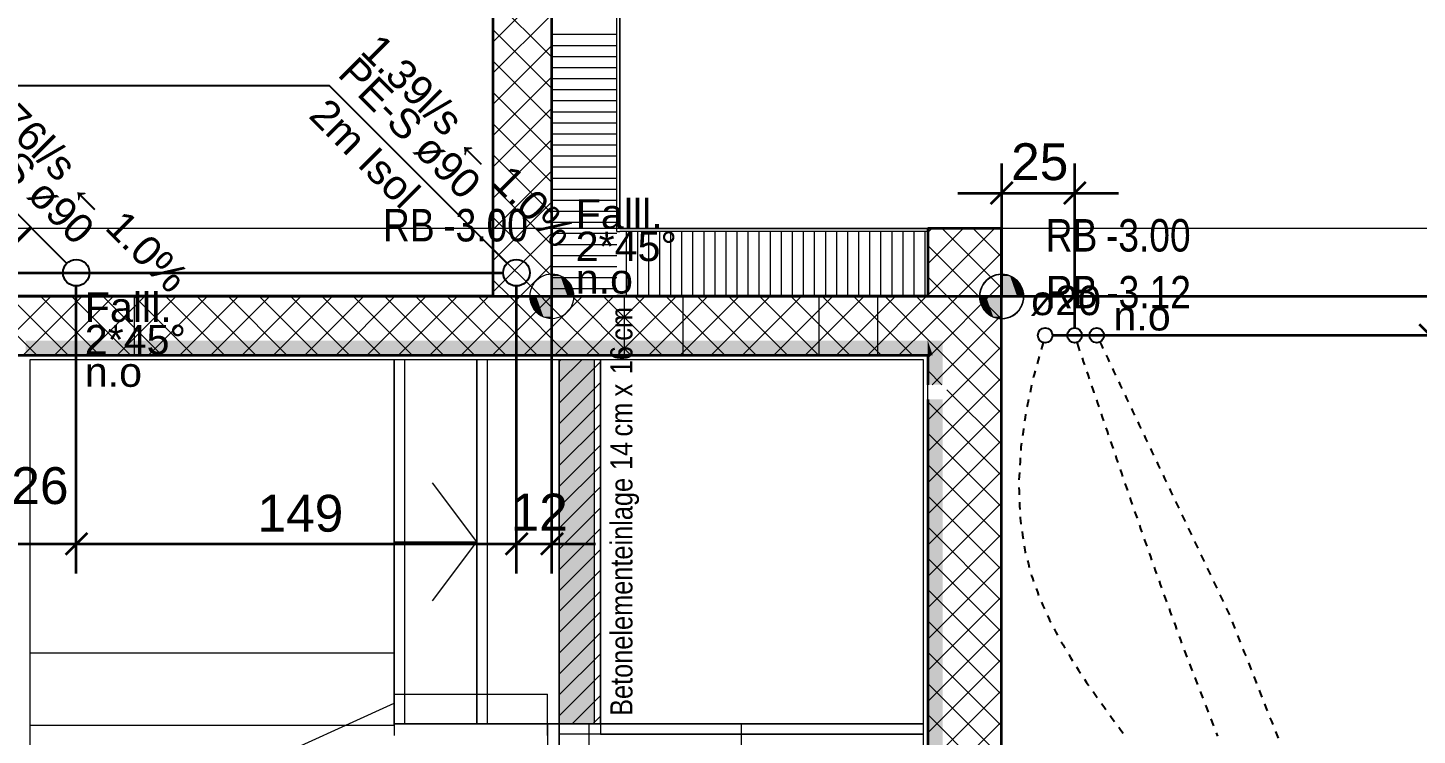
# Model space of a CAD drawing. Extents: x 885 to 2021, y 330 to 1122.
# Drawn here: x 1321.3 to 1415.6, y 723.8 to 771.8 of the extents above; entities that cross this region are included whole.
import ezdxf
from ezdxf.lldxf.tags import DXFTag

# ---------------------------------------------------------------- set-up
doc = ezdxf.new("R2010")
doc.units = 0
doc.layers.get('0').update_dxf_attribs({"lineweight": 25})
for name, color, linetype, lineweight in [('015 Innenwände Bauteilschraffuren Neu', 7, 'Continuous', 25), ('015 Innenwände Neu', 7, 'Continuous', 25), ('015 Innenwände Schichttrennlinien Neu', 7, 'Continuous', 25), ('027 Oberhalb Neu', 7, 'Continuous', 25), ('035-20 Bodeneinlagen Neu', 7, 'Continuous', 25), ('050 Geländer Neu', 7, 'Continuous', 25), ('055 Treppen Neu', 7, 'Continuous', 25), ('080 Raum Innen Kontur Neu', 7, 'Continuous', 25), ('111 Bemassung Ausführung Koten Neu', 7, 'Continuous', 25), ('260 Kennzeichnung Sichtbeton Neu', 7, 'Continuous', 25)]:
    doc.layers.add(name, color=color, linetype=linetype, lineweight=lineweight)
for name, color, linetype, lineweight, true_color in [('S_Kaltwasser_Einlage', 3, 'fein_strichliert', 25, 0x00ff00), ('S_Regenwasser_Einlage@DELETE-EINSTRICH', 7, 'fein_strichliert', 25, 0x0066cc), ('S_T_Mass_Einlage', 7, 'Continuous', 35, 0x0080ff), ('S_Text_Einlage', 7, 'Continuous', 25, 0x99ff99)]:
    doc.layers.add(name, color=color, linetype=linetype, lineweight=lineweight, true_color=true_color)
doc.styles.get("Standard").update_dxf_attribs({"font": 'arial.ttf'})
tags = doc.linetypes.add('fein_strichliert', pattern=[4, 1, -2, 1]).pattern_tags.tags
tags[8:9] = [DXFTag(74, 4), DXFTag(75, 0), DXFTag(340, '0'), DXFTag(46, 0.0), DXFTag(50, 0.0), DXFTag(44, 0.0), DXFTag(45, 0.0)]
tags[6:7] = [DXFTag(74, 4), DXFTag(75, 0), DXFTag(340, '0'), DXFTag(46, 0.0), DXFTag(50, 0.0), DXFTag(44, 0.0), DXFTag(45, 0.0)]
tags[4:5] = [DXFTag(74, 4), DXFTag(75, 0), DXFTag(340, '0'), DXFTag(46, 0.0), DXFTag(50, 0.0), DXFTag(44, 0.0), DXFTag(45, 0.0)]
tags = doc.linetypes.add('Strich 1_1mm', pattern=[0.002, 0.001, -0.001]).pattern_tags.tags
tags[6:7] = [DXFTag(74, 4), DXFTag(75, 0), DXFTag(340, '0'), DXFTag(46, 1.0), DXFTag(50, 0.0), DXFTag(44, 0.0), DXFTag(45, 0.0)]
tags[4:5] = [DXFTag(74, 4), DXFTag(75, 0), DXFTag(340, '0'), DXFTag(46, 1.0), DXFTag(50, 0.0), DXFTag(44, 0.0), DXFTag(45, 0.0)]
tags = doc.linetypes.add('Strich 2_1mm', pattern=[0.003, 0.002, -0.001]).pattern_tags.tags
tags[6:7] = [DXFTag(74, 4), DXFTag(75, 0), DXFTag(340, '0'), DXFTag(46, 1.0), DXFTag(50, 0.0), DXFTag(44, 0.0), DXFTag(45, 0.0)]
tags[4:5] = [DXFTag(74, 4), DXFTag(75, 0), DXFTag(340, '0'), DXFTag(46, 1.0), DXFTag(50, 0.0), DXFTag(44, 0.0), DXFTag(45, 0.0)]
tags = doc.linetypes.add('Strichpunkt 1.5_0.75_0.75mm', pattern=[0.003, 0.0015, -0.00075, 0, -0.00075]).pattern_tags.tags
tags[10:11] = [DXFTag(74, 4), DXFTag(75, 0), DXFTag(340, '0'), DXFTag(46, 1.0), DXFTag(50, 0.0), DXFTag(44, 0.0), DXFTag(45, 0.0)]
tags[8:9] = [DXFTag(74, 4), DXFTag(75, 0), DXFTag(340, '0'), DXFTag(46, 1.0), DXFTag(50, 0.0), DXFTag(44, 0.0), DXFTag(45, 0.0)]
tags[6:7] = [DXFTag(74, 4), DXFTag(75, 0), DXFTag(340, '0'), DXFTag(46, 1.0), DXFTag(50, 0.0), DXFTag(44, 0.0), DXFTag(45, 0.0)]
tags[4:5] = [DXFTag(74, 4), DXFTag(75, 0), DXFTag(340, '0'), DXFTag(46, 1.0), DXFTag(50, 0.0), DXFTag(44, 0.0), DXFTag(45, 0.0)]
tags = doc.linetypes.add('Strichpunkt 3_1_1mm Achsen', pattern=[0.005, 0.003, -0.001, 0, -0.001]).pattern_tags.tags
tags[10:11] = [DXFTag(74, 4), DXFTag(75, 0), DXFTag(340, '0'), DXFTag(46, 1.0), DXFTag(50, 0.0), DXFTag(44, 0.0), DXFTag(45, 0.0)]
tags[8:9] = [DXFTag(74, 4), DXFTag(75, 0), DXFTag(340, '0'), DXFTag(46, 1.0), DXFTag(50, 0.0), DXFTag(44, 0.0), DXFTag(45, 0.0)]
tags[6:7] = [DXFTag(74, 4), DXFTag(75, 0), DXFTag(340, '0'), DXFTag(46, 1.0), DXFTag(50, 0.0), DXFTag(44, 0.0), DXFTag(45, 0.0)]
tags[4:5] = [DXFTag(74, 4), DXFTag(75, 0), DXFTag(340, '0'), DXFTag(46, 1.0), DXFTag(50, 0.0), DXFTag(44, 0.0), DXFTag(45, 0.0)]

# ---------------------------------------------------------------- blocks, each defined once
blk = doc.blocks.new('Referenz-A0T8DINEAL', base_point=(896.585, 372.187))
at = {"layer": '015 Innenwände Bauteilschraffuren Neu', "color": 0, "linetype": 'Continuous', "lineweight": 0, "ltscale": 0.0169}
for p, q in [((1352.878, 770.851), (1356.878, 774.851)), ((1356.878, 769.818), (1352.878, 773.818)), ((1352.878, 768.729), (1356.878, 772.729)), ((1356.878, 767.697), (1352.878, 771.697)), ((1361.278, 771.353), (1356.878, 771.353)), ((1352.878, 766.608), (1356.878, 770.608)), ((1361.278, 770.603), (1356.878, 770.603)), ((1356.878, 765.575), (1352.878, 769.575)), ((1361.278, 769.853), (1356.878, 769.853)), ((1361.278, 769.103), (1356.878, 769.103)), ((1352.878, 764.487), (1356.878, 768.487)), ((1361.278, 768.353), (1356.878, 768.353)), ((1356.878, 763.454), (1352.878, 767.454)), ((1361.278, 767.603), (1356.878, 767.603)), ((1352.878, 762.365), (1356.878, 766.365)), ((1361.278, 766.853), (1356.878, 766.853)), ((1356.878, 761.333), (1352.878, 765.333)), ((1361.278, 766.103), (1356.878, 766.103)), ((1361.278, 765.353), (1356.878, 765.353)), ((1361.278, 764.603), (1356.878, 764.603)), ((1352.878, 760.244), (1356.878, 764.244)), ((1361.278, 763.853), (1356.878, 763.853)), ((1356.878, 759.211), (1352.878, 763.211)), ((1361.278, 763.103), (1356.878, 763.103)), ((1352.878, 758.123), (1356.878, 762.123)), ((1361.278, 762.353), (1356.878, 762.353)), ((1361.278, 761.603), (1356.878, 761.603)), ((1356.878, 757.09), (1352.878, 761.09)), ((1361.278, 760.853), (1356.878, 760.853)), ((1352.878, 756.001), (1356.878, 760.001)), ((1361.278, 760.103), (1356.878, 760.103)), ((1356.878, 754.969), (1352.878, 758.969)), ((1361.278, 759.353), (1356.878, 759.353)), ((1352.878, 753.88), (1356.878, 757.88)), ((1361.278, 758.603), (1356.878, 758.603)), ((1361.128, 757.853), (1356.878, 757.853)), ((1361.278, 757.853), (1361.128, 757.853)), ((1361.928, 758.003), (1361.928, 753.603)), ((1362.678, 758.003), (1362.678, 753.603)), ((1363.428, 758.003), (1363.428, 753.603)), ((1364.178, 758.003), (1364.178, 753.603)), ((1364.928, 758.003), (1364.928, 753.603)), ((1365.678, 758.003), (1365.678, 753.603)), ((1366.428, 758.003), (1366.428, 753.603)), ((1367.178, 758.003), (1367.178, 753.603)), ((1367.928, 758.003), (1367.928, 753.603)), ((1368.678, 758.003), (1368.678, 753.603)), ((1369.428, 758.003), (1369.428, 753.603)), ((1370.178, 758.003), (1370.178, 753.603)), ((1370.928, 758.003), (1370.928, 753.603)), ((1371.678, 758.003), (1371.678, 753.603)), ((1372.428, 758.003), (1372.428, 753.603)), ((1373.178, 758.003), (1373.178, 753.603)), ((1373.928, 758.003), (1373.928, 753.603)), ((1374.678, 758.003), (1374.678, 753.603)), ((1375.428, 758.003), (1375.428, 753.603)), ((1376.178, 758.003), (1376.178, 753.603)), ((1376.928, 758.003), (1376.928, 753.603)), ((1377.678, 758.003), (1377.678, 753.603)), ((1378.428, 758.003), (1378.428, 753.603)), ((1379.178, 758.003), (1379.178, 753.603)), ((1379.928, 758.003), (1379.928, 753.603)), ((1380.678, 758.003), (1380.678, 753.603)), ((1381.428, 758.003), (1381.428, 753.603)), ((1382.178, 758.003), (1382.178, 753.603)), ((1382.378, 757.924), (1382.657, 758.203)), ((1382.378, 755.803), (1384.778, 758.203)), ((1382.378, 753.681), (1386.9, 758.203)), ((1387.378, 754.167), (1383.343, 758.203)), ((1387.378, 756.289), (1385.464, 758.203)), ((1356.123, 753.603), (1352.878, 756.847)), ((1360.378, 757.103), (1356.878, 757.103)), ((1361.278, 757.103), (1360.378, 757.103)), ((1387.378, 752.046), (1382.378, 757.046)), ((1359.628, 756.353), (1356.878, 756.353)), ((1361.278, 756.353), (1359.628, 756.353)), ((1382.378, 751.56), (1387.378, 756.56)), ((1354.723, 753.603), (1356.878, 755.759)), ((1358.878, 755.603), (1356.878, 755.603)), ((1361.278, 755.603), (1358.878, 755.603)), ((1354.002, 753.603), (1352.878, 754.726)), ((1358.128, 754.853), (1356.878, 754.853)), ((1357.378, 754.103), (1356.878, 754.103)), ((1361.278, 754.103), (1357.378, 754.103)), ((1361.278, 754.853), (1358.128, 754.853)), ((1387.378, 749.925), (1382.378, 754.925)), ((1382.378, 749.439), (1387.378, 754.439)), ((1321.939, 749.603), (1318.178, 753.364)), ((1318.903, 749.603), (1322.903, 753.603)), ((1324.061, 749.603), (1320.061, 753.603)), ((1321.024, 749.603), (1325.024, 753.603)), ((1326.182, 749.603), (1322.182, 753.603)), ((1323.145, 749.603), (1327.145, 753.603)), ((1328.303, 749.603), (1324.303, 753.603)), ((1325.267, 749.603), (1329.267, 753.603)), ((1330.425, 749.603), (1326.425, 753.603)), ((1327.388, 749.603), (1331.388, 753.603)), ((1332.546, 749.603), (1328.546, 753.603)), ((1329.509, 749.603), (1333.509, 753.603)), ((1334.667, 749.603), (1330.667, 753.603)), ((1331.631, 749.603), (1335.631, 753.603)), ((1336.789, 749.603), (1332.789, 753.603)), ((1333.752, 749.603), (1337.752, 753.603)), ((1338.91, 749.603), (1334.91, 753.603)), ((1335.873, 749.603), (1339.873, 753.603)), ((1341.031, 749.603), (1337.031, 753.603)), ((1337.995, 749.603), (1341.995, 753.603)), ((1343.153, 749.603), (1339.153, 753.603)), ((1340.116, 749.603), (1344.116, 753.603)), ((1345.274, 749.603), (1341.274, 753.603)), ((1342.237, 749.603), (1346.237, 753.603)), ((1347.395, 749.603), (1343.395, 753.603)), ((1344.359, 749.603), (1348.359, 753.603)), ((1349.516, 749.603), (1345.516, 753.603)), ((1346.48, 749.603), (1350.48, 753.603)), ((1351.638, 749.603), (1347.638, 753.603)), ((1348.601, 749.603), (1352.601, 753.603)), ((1352.878, 750.484), (1349.759, 753.603)), ((1352.878, 752.605), (1351.88, 753.603)), ((1352.878, 751.759), (1354.723, 753.603)), ((1352.878, 749.637), (1356.844, 753.603)), ((1355.44, 752.164), (1354.002, 753.603)), ((1356.501, 753.225), (1356.123, 753.603)), ((1356.878, 752.847), (1356.501, 753.225)), ((1356.844, 753.603), (1356.878, 753.637)), ((1356.878, 751.516), (1358.965, 753.603)), ((1357.087, 749.603), (1361.087, 753.603)), ((1362.244, 749.603), (1358.244, 753.603)), ((1359.208, 749.603), (1363.208, 753.603)), ((1364.366, 749.603), (1360.366, 753.603)), ((1361.329, 749.603), (1365.329, 753.603)), ((1366.487, 749.603), (1362.487, 753.603)), ((1363.45, 749.603), (1367.45, 753.603)), ((1368.608, 749.603), (1364.608, 753.603)), ((1365.572, 749.603), (1369.572, 753.603)), ((1370.73, 749.603), (1366.73, 753.603)), ((1367.693, 749.603), (1371.693, 753.603)), ((1372.851, 749.603), (1368.851, 753.603)), ((1369.814, 749.603), (1373.814, 753.603)), ((1374.972, 749.603), (1370.972, 753.603)), ((1371.936, 749.603), (1375.936, 753.603)), ((1377.094, 749.603), (1373.094, 753.603)), ((1374.057, 749.603), (1378.057, 753.603)), ((1379.215, 749.603), (1375.215, 753.603)), ((1376.178, 749.603), (1380.178, 753.603)), ((1381.336, 749.603), (1377.336, 753.603)), ((1378.3, 749.603), (1382.3, 753.603)), ((1382.378, 750.682), (1379.458, 753.603)), ((1382.378, 752.803), (1381.579, 753.603)), ((1354.379, 751.104), (1352.878, 752.605)), ((1356.878, 750.726), (1355.44, 752.164)), ((1360.123, 749.603), (1356.878, 752.847)), ((1387.378, 747.803), (1382.378, 752.803)), ((1382.664, 747.603), (1387.378, 752.317)), ((1350.723, 749.603), (1352.878, 751.759)), ((1354.965, 749.603), (1356.878, 751.516)), ((1380.421, 749.603), (1382.378, 751.56)), ((1353.319, 750.043), (1352.878, 750.484)), ((1355.88, 749.603), (1354.379, 751.104)), ((1358.002, 749.603), (1356.878, 750.726)), ((1387.378, 745.682), (1382.378, 750.682)), ((1352.844, 749.603), (1352.878, 749.637)), ((1353.759, 749.603), (1353.319, 750.043)), ((1382.378, 745.196), (1387.378, 750.196)), ((1383.336, 747.603), (1382.378, 748.561)), ((1382.378, 743.075), (1387.378, 748.075)), ((1387.378, 743.561), (1383.678, 747.261)), ((1387.378, 741.439), (1382.378, 746.439)), ((1382.378, 740.954), (1387.378, 745.954)), ((1387.378, 739.318), (1382.378, 744.318)), ((1382.378, 738.832), (1387.378, 743.832)), ((1387.378, 737.197), (1382.378, 742.197)), ((1382.378, 736.711), (1387.378, 741.711)), ((1387.378, 735.075), (1382.378, 740.075)), ((1382.378, 734.59), (1387.378, 739.59)), ((1387.378, 732.954), (1382.378, 737.954)), ((1382.378, 732.468), (1387.378, 737.468)), ((1387.378, 730.833), (1382.378, 735.833)), ((1382.378, 730.347), (1387.378, 735.347)), ((1387.378, 728.711), (1382.378, 733.711)), ((1382.378, 728.226), (1387.378, 733.226)), ((1387.378, 726.59), (1382.378, 731.59)), ((1382.378, 726.104), (1387.378, 731.104)), ((1387.378, 724.469), (1382.378, 729.469)), ((1382.378, 723.983), (1387.378, 728.983)), ((1387.378, 722.347), (1382.378, 727.347)), ((1382.378, 721.862), (1387.378, 726.862)), ((1387.378, 720.226), (1382.378, 725.226)), ((1382.378, 719.74), (1387.378, 724.74))]:
    blk.add_line(p, q, dxfattribs=at)
at = {"layer": '015 Innenwände Neu', "color": 0, "lineweight": 35}
for p, q in [((1352.878, 801.203), (1352.878, 753.603)), ((1387.378, 758.203), (1382.378, 758.203)), ((1382.378, 758.203), (1382.378, 753.603)), ((1387.378, 667.003), (1387.378, 758.203)), ((1324.578, 753.603), (1318.178, 753.603)), ((1328.578, 753.603), (1324.578, 753.603)), ((1352.878, 753.603), (1328.578, 753.603)), ((1318.178, 749.603), (1324.578, 749.603)), ((1324.578, 749.603), (1328.578, 749.603)), ((1328.578, 749.603), (1352.878, 749.603)), ((1352.878, 749.603), (1356.878, 749.603)), ((1356.878, 749.603), (1361.778, 749.603)), ((1361.778, 749.603), (1365.778, 749.603)), ((1365.778, 749.603), (1374.978, 749.603)), ((1374.978, 749.603), (1378.978, 749.603)), ((1378.978, 749.603), (1382.378, 749.603)), ((1382.378, 749.603), (1382.378, 747.603)), ((1382.378, 746.603), (1382.378, 667.003))]:
    blk.add_line(p, q, dxfattribs=at)
at = {"layer": '015 Innenwände Neu', "color": 0, "lineweight": 13}
for p, q in [((1361.478, 758.203), (1361.478, 792.603)), ((1382.378, 758.203), (1361.478, 758.203)), ((1382.378, 758.203), (1382.378, 758.003))]:
    blk.add_line(p, q, dxfattribs=at)
at = {"layer": '015 Innenwände Neu', "color": 0, "lineweight": 18}
blk.add_line((1382.378, 758.003), (1382.378, 753.603), dxfattribs=at)
at = {"layer": '015 Innenwände Neu', "color": 0, "linetype": 'Strichpunkt 3_1_1mm Achsen', "lineweight": 13, "ltscale": 0.0169}
for p, q in [((1324.578, 753.603), (1324.578, 749.603)), ((1328.578, 749.603), (1328.578, 753.603)), ((1361.778, 753.603), (1361.778, 749.603)), ((1365.778, 749.603), (1365.778, 753.603)), ((1374.978, 753.603), (1374.978, 749.603)), ((1378.978, 749.603), (1378.978, 753.603))]:
    blk.add_line(p, q, dxfattribs=at)
at = {"layer": '015 Innenwände Schichttrennlinien Neu', "color": 0, "lineweight": 35}
for p, q in [((1356.878, 753.603), (1356.878, 797.203)), ((1356.878, 753.603), (1361.278, 753.603)), ((1356.878, 753.603), (1361.278, 753.603)), ((1361.778, 753.603), (1361.278, 753.603)), ((1365.778, 753.603), (1361.778, 753.603)), ((1374.978, 753.603), (1365.778, 753.603)), ((1378.978, 753.603), (1374.978, 753.603)), ((1382.378, 753.603), (1378.978, 753.603))]:
    blk.add_line(p, q, dxfattribs=at)
at = {"layer": '015 Innenwände Schichttrennlinien Neu', "color": 0, "lineweight": 18}
for p, q in [((1361.278, 758.003), (1361.278, 792.803)), ((1361.278, 758.003), (1361.478, 758.003)), ((1361.278, 758.003), (1361.478, 758.003)), ((1382.378, 758.003), (1361.478, 758.003))]:
    blk.add_line(p, q, dxfattribs=at)
at = {"layer": '027 Oberhalb Neu', "color": 0, "linetype": 'Strichpunkt 3_1_1mm Achsen', "lineweight": 13, "ltscale": 0.0169}
blk.add_line((1597.278, 758.203), (1100.378, 758.203), dxfattribs=at)
at = {"layer": '027 Oberhalb Neu', "color": 0, "linetype": 'Strichpunkt 3_1_1mm Achsen', "lineweight": 35, "ltscale": 0.1225}
blk.add_line((1105.178, 753.603), (1596.542, 753.603), dxfattribs=at)
at = {"layer": '035-20 Bodeneinlagen Neu', "color": 0, "linetype": 'Strich 1_1mm', "lineweight": 13, "ltscale": 0.0169}
for p, q in [((1357.378, 724.603), (1357.378, 749.303)), ((1360.178, 749.303), (1357.378, 749.303)), ((1360.178, 724.603), (1360.178, 749.303)), ((1360.178, 724.603), (1357.378, 724.603))]:
    blk.add_line(p, q, dxfattribs=at)
at = {"layer": '035-20 Bodeneinlagen Neu', "color": 0, "linetype": 'Continuous', "lineweight": 13, "ltscale": 0.0169}
for p, q in [((1357.378, 749.188), (1357.494, 749.303)), ((1357.378, 747.773), (1358.908, 749.303)), ((1357.378, 746.359), (1360.178, 749.159)), ((1357.378, 744.945), (1360.178, 747.745)), ((1357.378, 743.531), (1360.178, 746.331)), ((1357.378, 742.116), (1360.178, 744.916)), ((1357.378, 740.702), (1360.178, 743.502)), ((1357.378, 739.288), (1360.178, 742.088)), ((1357.378, 737.874), (1360.178, 740.674)), ((1357.378, 736.46), (1360.178, 739.26)), ((1357.378, 735.045), (1360.178, 737.845)), ((1357.378, 733.631), (1360.178, 736.431)), ((1357.378, 732.217), (1360.178, 735.017)), ((1357.378, 730.803), (1360.178, 733.603)), ((1357.378, 729.389), (1360.178, 732.189)), ((1357.378, 727.974), (1360.178, 730.774)), ((1357.378, 726.56), (1360.178, 729.36)), ((1357.378, 725.146), (1360.178, 727.946)), ((1358.249, 724.603), (1360.178, 726.532)), ((1359.664, 724.603), (1360.178, 725.117))]:
    blk.add_line(p, q, dxfattribs=at)
at = {"layer": '050 Geländer Neu', "color": 0, "linetype": 'Strichpunkt 1.5_0.75_0.75mm', "lineweight": 13, "ltscale": 0.0169}
for p, q in [((1346.178, 724.603), (1346.178, 726.603)), ((1346.178, 726.603), (1356.578, 726.603)), ((1356.578, 724.603), (1356.578, 726.603)), ((1346.178, 724.603), (1356.578, 724.603)), ((1357.378, 724.603), (1359.378, 724.603)), ((1357.378, 724.603), (1357.378, 678.978)), ((1359.378, 724.603), (1359.378, 678.978))]:
    blk.add_line(p, q, dxfattribs=at)
at = {"layer": '050 Geländer Neu', "color": 0, "linetype": 'Strichpunkt 1.5_0.75_0.75mm', "lineweight": 13, "ltscale": 0.002197}
for p, q in [((1346.178, 724.603), (1346.178, 723.803)), ((1356.578, 724.603), (1346.178, 724.603)), ((1356.578, 723.803), (1356.578, 724.603)), ((1357.378, 724.603), (1356.578, 724.603)), ((1356.578, 724.603), (1356.578, 678.978)), ((1357.378, 678.978), (1357.378, 724.603))]:
    blk.add_line(p, q, dxfattribs=at)
at = {"layer": '055 Treppen Neu', "color": 0, "linetype": 'Strichpunkt 3_1_1mm Achsen', "lineweight": 13, "ltscale": 0.002197}
for p, q in [((1346.178, 749.303), (1321.478, 749.303)), ((1321.478, 749.303), (1321.478, 724.503)), ((1346.178, 724.503), (1346.178, 749.303)), ((1359.778, 749.303), (1357.378, 749.303)), ((1357.378, 749.303), (1357.378, 724.603)), ((1382.078, 749.303), (1357.378, 749.303)), ((1357.378, 749.303), (1357.378, 724.603)), ((1359.778, 724.603), (1359.778, 749.303)), ((1382.078, 749.303), (1360.178, 749.303)), ((1360.178, 749.303), (1360.178, 723.903)), ((1382.078, 723.903), (1382.078, 749.303)), ((1382.078, 724.603), (1382.078, 749.303)), ((1321.478, 724.503), (1346.178, 724.503)), ((1357.378, 724.603), (1359.778, 724.603)), ((1357.378, 724.603), (1382.078, 724.603)), ((1360.178, 723.903), (1382.078, 723.903))]:
    blk.add_line(p, q, dxfattribs=at)
at = {"layer": '055 Treppen Neu', "color": 0, "linetype": 'Strichpunkt 3_1_1mm Achsen', "lineweight": 13, "ltscale": 0.0169}
for p, q in [((1357.378, 749.303), (1346.178, 749.303)), ((1346.178, 749.303), (1346.178, 724.603)), ((1351.778, 749.303), (1346.178, 749.303)), ((1346.178, 749.303), (1346.178, 724.603)), ((1346.878, 749.303), (1346.878, 724.603)), ((1357.378, 749.303), (1351.778, 749.303)), ((1351.778, 724.603), (1351.778, 749.303)), ((1351.778, 749.303), (1351.778, 724.603)), ((1352.478, 749.303), (1352.478, 724.603)), ((1357.378, 724.603), (1357.378, 749.303)), ((1357.378, 724.603), (1357.378, 749.303)), ((1346.178, 736.953), (1351.778, 736.953)), ((1321.478, 729.403), (1321.478, 723.803)), ((1321.478, 729.403), (1321.478, 714.799)), ((1346.178, 729.403), (1321.478, 729.403)), ((1346.178, 725.999), (1346.178, 729.403)), ((1346.178, 725.999), (1346.178, 729.403)), ((1321.478, 724.503), (1342.879, 724.503)), ((1346.178, 724.603), (1357.378, 724.603)), ((1346.178, 724.603), (1351.778, 724.603)), ((1351.778, 724.603), (1357.378, 724.603)), ((1382.078, 724.603), (1357.378, 724.603)), ((1357.378, 724.603), (1357.378, 685.403)), ((1382.078, 724.603), (1357.378, 724.603)), ((1357.378, 724.603), (1357.378, 719.003)), ((1382.078, 723.903), (1357.378, 723.903)), ((1369.728, 724.603), (1369.728, 719.003)), ((1382.078, 685.403), (1382.078, 724.603)), ((1382.078, 719.003), (1382.078, 724.603))]:
    blk.add_line(p, q, dxfattribs=at)
at = {"layer": '055 Treppen Neu', "color": 0, "linetype": 'Strich 2_1mm', "lineweight": 13, "ltscale": 0.0169}
for p, q in [((1351.778, 736.953), (1348.778, 740.953)), ((1348.778, 732.953), (1351.778, 736.953))]:
    blk.add_line(p, q, dxfattribs=at)
at = {"layer": '055 Treppen Neu', "color": 0, "lineweight": 13}
blk.add_line((1321.478, 714.799), (1346.178, 725.999), dxfattribs=at)
at = {"layer": '055 Treppen Neu', "color": 0, "linetype": 'Continuous', "lineweight": 0, "ltscale": 0.0169}
for points in [[(1357.378, 724.603), (1359.778, 724.603), (1357.378, 749.303)], [(1359.778, 724.603), (1359.778, 749.303), (1357.378, 749.303)]]:
    blk.add_solid(points, dxfattribs=at)
at = {"layer": '080 Raum Innen Kontur Neu', "color": 0, "linetype": 'Continuous', "lineweight": 13, "ltscale": 0.0169}
for p, q in [((1352.878, 753.603), (1352.878, 801.203)), ((1361.478, 792.603), (1361.478, 758.203)), ((1361.478, 758.203), (1382.378, 758.203)), ((1382.378, 758.203), (1382.378, 758.223)), ((1382.378, 758.223), (1387.378, 758.223)), ((1387.378, 758.223), (1387.378, 628.603)), ((1318.178, 753.603), (1352.878, 753.603)), ((1352.878, 749.603), (1321.178, 749.603)), ((1382.378, 749.603), (1352.878, 749.603)), ((1382.378, 633.603), (1382.378, 749.603))]:
    blk.add_line(p, q, dxfattribs=at)
at = {"layer": '111 Bemassung Ausführung Koten Neu', "color": 0, "lineweight": 13}
for p, q in [((1356.878, 750.603), (1356.878, 756.603)), ((1387.378, 750.603), (1387.378, 756.603)), ((1387.398, 750.583), (1387.398, 756.583)), ((1353.878, 753.603), (1359.878, 753.603)), ((1384.378, 753.603), (1390.378, 753.603)), ((1384.398, 753.583), (1390.398, 753.583))]:
    blk.add_line(p, q, dxfattribs=at)
at = {"layer": '111 Bemassung Ausführung Koten Neu', "color": 0, "linetype": 'Continuous', "lineweight": 13, "ltscale": 0.0169}
for p, q in [((1356.304, 754.989), (1356.128, 754.902)), ((1356.49, 755.052), (1356.304, 754.989)), ((1356.683, 755.09), (1356.49, 755.052)), ((1356.878, 755.103), (1356.683, 755.09)), ((1357.074, 755.09), (1356.878, 755.103)), ((1357.267, 755.052), (1357.074, 755.09)), ((1357.452, 754.989), (1357.267, 755.052)), ((1357.628, 754.902), (1357.452, 754.989)), ((1386.804, 754.989), (1386.628, 754.902)), ((1386.824, 754.969), (1386.648, 754.882)), ((1386.99, 755.052), (1386.804, 754.989)), ((1387.01, 755.032), (1386.824, 754.969)), ((1387.183, 755.09), (1386.99, 755.052)), ((1387.203, 755.07), (1387.01, 755.032)), ((1387.378, 755.103), (1387.183, 755.09)), ((1387.398, 755.083), (1387.203, 755.07)), ((1387.574, 755.09), (1387.378, 755.103)), ((1387.594, 755.07), (1387.398, 755.083)), ((1387.767, 755.052), (1387.574, 755.09)), ((1387.787, 755.032), (1387.594, 755.07)), ((1387.952, 754.989), (1387.767, 755.052)), ((1387.972, 754.969), (1387.787, 755.032)), ((1388.128, 754.902), (1387.952, 754.989)), ((1388.148, 754.882), (1387.972, 754.969)), ((1355.43, 753.991), (1355.391, 753.799)), ((1355.493, 754.177), (1355.43, 753.991)), ((1355.579, 754.353), (1355.493, 754.177)), ((1355.688, 754.516), (1355.579, 754.353)), ((1355.818, 754.663), (1355.688, 754.516)), ((1355.965, 754.793), (1355.818, 754.663)), ((1356.128, 754.902), (1355.965, 754.793)), ((1357.792, 754.793), (1357.628, 754.902)), ((1357.939, 754.663), (1357.792, 754.793)), ((1358.068, 754.516), (1357.939, 754.663)), ((1358.177, 754.353), (1358.068, 754.516)), ((1358.264, 754.177), (1358.177, 754.353)), ((1358.327, 753.991), (1358.264, 754.177)), ((1358.366, 753.799), (1358.327, 753.991)), ((1385.929, 753.991), (1385.891, 753.799)), ((1385.993, 754.177), (1385.929, 753.991)), ((1386.013, 754.157), (1385.949, 753.971)), ((1386.079, 754.353), (1385.993, 754.177)), ((1386.099, 754.333), (1386.013, 754.157)), ((1386.188, 754.516), (1386.079, 754.353)), ((1386.208, 754.496), (1386.099, 754.333)), ((1386.318, 754.663), (1386.188, 754.516)), ((1386.338, 754.643), (1386.208, 754.496)), ((1386.465, 754.793), (1386.318, 754.663)), ((1386.485, 754.773), (1386.338, 754.643)), ((1386.628, 754.902), (1386.465, 754.793)), ((1386.648, 754.882), (1386.485, 754.773)), ((1388.292, 754.793), (1388.128, 754.902)), ((1388.312, 754.773), (1388.148, 754.882)), ((1388.439, 754.663), (1388.292, 754.793)), ((1388.459, 754.643), (1388.312, 754.773)), ((1388.568, 754.516), (1388.439, 754.663)), ((1388.588, 754.496), (1388.459, 754.643)), ((1388.677, 754.353), (1388.568, 754.516)), ((1388.697, 754.333), (1388.588, 754.496)), ((1388.764, 754.177), (1388.677, 754.353)), ((1388.784, 754.157), (1388.697, 754.333)), ((1388.827, 753.991), (1388.764, 754.177)), ((1388.847, 753.971), (1388.784, 754.157)), ((1388.866, 753.799), (1388.827, 753.991)), ((1355.391, 753.799), (1355.378, 753.603)), ((1355.378, 753.603), (1355.391, 753.407)), ((1355.391, 753.407), (1355.43, 753.215)), ((1355.43, 753.215), (1355.493, 753.029)), ((1358.264, 753.029), (1358.327, 753.215)), ((1358.327, 753.215), (1358.366, 753.407)), ((1358.378, 753.603), (1358.366, 753.799)), ((1358.366, 753.407), (1358.378, 753.603)), ((1385.891, 753.799), (1385.878, 753.603)), ((1385.878, 753.603), (1385.891, 753.407)), ((1385.891, 753.407), (1385.929, 753.215)), ((1385.911, 753.779), (1385.898, 753.583)), ((1385.898, 753.583), (1385.911, 753.387)), ((1385.949, 753.971), (1385.911, 753.779)), ((1385.911, 753.387), (1385.949, 753.195)), ((1385.929, 753.215), (1385.993, 753.029)), ((1385.949, 753.195), (1386.013, 753.009)), ((1388.764, 753.029), (1388.827, 753.215)), ((1388.784, 753.009), (1388.847, 753.195)), ((1388.827, 753.215), (1388.866, 753.407)), ((1388.886, 753.779), (1388.847, 753.971)), ((1388.847, 753.195), (1388.886, 753.387)), ((1388.878, 753.603), (1388.866, 753.799)), ((1388.866, 753.407), (1388.878, 753.603)), ((1388.898, 753.583), (1388.886, 753.779)), ((1388.886, 753.387), (1388.898, 753.583)), ((1355.493, 753.029), (1355.579, 752.853)), ((1355.579, 752.853), (1355.688, 752.69)), ((1355.688, 752.69), (1355.818, 752.542)), ((1355.818, 752.542), (1355.965, 752.413)), ((1355.965, 752.413), (1356.128, 752.304)), ((1356.128, 752.304), (1356.304, 752.217)), ((1356.304, 752.217), (1356.49, 752.154)), ((1356.49, 752.154), (1356.683, 752.116)), ((1356.683, 752.116), (1356.878, 752.103)), ((1356.878, 752.103), (1357.074, 752.116)), ((1357.074, 752.116), (1357.267, 752.154)), ((1357.267, 752.154), (1357.452, 752.217)), ((1357.452, 752.217), (1357.628, 752.304)), ((1357.628, 752.304), (1357.792, 752.413)), ((1357.792, 752.413), (1357.939, 752.542)), ((1357.939, 752.542), (1358.068, 752.69)), ((1358.068, 752.69), (1358.177, 752.853)), ((1358.177, 752.853), (1358.264, 753.029)), ((1385.993, 753.029), (1386.079, 752.853)), ((1386.013, 753.009), (1386.099, 752.833)), ((1386.079, 752.853), (1386.188, 752.69)), ((1386.099, 752.833), (1386.208, 752.67)), ((1386.188, 752.69), (1386.318, 752.542)), ((1386.208, 752.67), (1386.338, 752.522)), ((1386.318, 752.542), (1386.465, 752.413)), ((1386.338, 752.522), (1386.485, 752.393)), ((1386.465, 752.413), (1386.628, 752.304)), ((1386.485, 752.393), (1386.648, 752.284)), ((1386.628, 752.304), (1386.804, 752.217)), ((1386.648, 752.284), (1386.824, 752.197)), ((1386.804, 752.217), (1386.99, 752.154)), ((1386.824, 752.197), (1387.01, 752.134)), ((1386.99, 752.154), (1387.183, 752.116)), ((1387.01, 752.134), (1387.203, 752.096)), ((1387.183, 752.116), (1387.378, 752.103)), ((1387.378, 752.103), (1387.574, 752.116)), ((1387.574, 752.116), (1387.767, 752.154)), ((1387.594, 752.096), (1387.787, 752.134)), ((1387.767, 752.154), (1387.952, 752.217)), ((1387.787, 752.134), (1387.972, 752.197)), ((1387.952, 752.217), (1388.128, 752.304)), ((1387.972, 752.197), (1388.148, 752.284)), ((1388.128, 752.304), (1388.292, 752.413)), ((1388.148, 752.284), (1388.312, 752.393)), ((1388.292, 752.413), (1388.439, 752.542)), ((1388.312, 752.393), (1388.459, 752.522)), ((1388.439, 752.542), (1388.568, 752.69)), ((1388.459, 752.522), (1388.588, 752.67)), ((1388.568, 752.69), (1388.677, 752.853)), ((1388.588, 752.67), (1388.697, 752.833)), ((1388.677, 752.853), (1388.764, 753.029)), ((1388.697, 752.833), (1388.784, 753.009)), ((1387.203, 752.096), (1387.398, 752.083)), ((1387.398, 752.083), (1387.594, 752.096))]:
    blk.add_line(p, q, dxfattribs=at)
at = {"layer": '111 Bemassung Ausführung Koten Neu', "color": 0, "linetype": 'Continuous', "lineweight": 0, "ltscale": 0.0169}
for points in [[(1356.878, 753.603), (1357.452, 753.603), (1356.878, 755.103)], [(1357.452, 754.989), (1356.922, 754.989), (1356.878, 755.103)], [(1357.452, 753.603), (1357.452, 754.989), (1356.922, 754.989)], [(1357.452, 753.603), (1357.939, 753.603), (1357.452, 754.989)], [(1357.939, 754.663), (1357.567, 754.663), (1357.452, 754.989)], [(1387.378, 753.603), (1387.952, 753.603), (1387.378, 755.103)], [(1387.952, 754.989), (1387.422, 754.989), (1387.378, 755.103)], [(1387.398, 753.583), (1387.972, 753.583), (1387.398, 755.083)], [(1387.972, 754.969), (1387.442, 754.969), (1387.398, 755.083)], [(1387.952, 753.603), (1387.952, 754.989), (1387.422, 754.989)], [(1387.972, 753.583), (1387.972, 754.969), (1387.442, 754.969)], [(1387.952, 753.603), (1388.439, 753.603), (1387.952, 754.989)], [(1388.439, 754.663), (1388.067, 754.663), (1387.952, 754.989)], [(1387.972, 753.583), (1388.459, 753.583), (1387.972, 754.969)], [(1388.459, 754.643), (1388.087, 754.643), (1387.972, 754.969)], [(1357.939, 753.603), (1357.939, 754.663), (1357.567, 754.663)], [(1357.939, 753.603), (1358.264, 753.603), (1357.939, 754.663)], [(1358.264, 754.177), (1358.088, 754.177), (1357.939, 754.663)], [(1358.264, 753.603), (1358.264, 754.177), (1358.088, 754.177)], [(1358.264, 753.603), (1358.378, 753.603), (1358.264, 754.177)], [(1388.439, 753.603), (1388.439, 754.663), (1388.067, 754.663)], [(1388.459, 753.583), (1388.459, 754.643), (1388.087, 754.643)], [(1388.439, 753.603), (1388.764, 753.603), (1388.439, 754.663)], [(1388.764, 754.177), (1388.588, 754.177), (1388.439, 754.663)], [(1388.459, 753.583), (1388.784, 753.583), (1388.459, 754.643)], [(1388.784, 754.157), (1388.608, 754.157), (1388.459, 754.643)], [(1388.764, 753.603), (1388.764, 754.177), (1388.588, 754.177)], [(1388.784, 753.583), (1388.784, 754.157), (1388.608, 754.157)], [(1388.764, 753.603), (1388.878, 753.603), (1388.764, 754.177)], [(1388.784, 753.583), (1388.898, 753.583), (1388.784, 754.157)], [(1355.493, 753.029), (1355.493, 753.603), (1355.378, 753.603)], [(1355.669, 753.029), (1355.493, 753.029), (1355.493, 753.603)], [(1355.818, 752.542), (1355.818, 753.603), (1355.493, 753.603)], [(1356.19, 752.542), (1355.818, 752.542), (1355.818, 753.603)], [(1356.304, 752.217), (1356.304, 753.603), (1355.818, 753.603)], [(1356.835, 752.217), (1356.304, 752.217), (1356.304, 753.603)], [(1356.878, 752.103), (1356.878, 753.603), (1356.304, 753.603)], [(1385.993, 753.029), (1385.993, 753.603), (1385.878, 753.603)], [(1386.013, 753.009), (1386.013, 753.583), (1385.898, 753.583)], [(1386.169, 753.029), (1385.993, 753.029), (1385.993, 753.603)], [(1386.318, 752.542), (1386.318, 753.603), (1385.993, 753.603)], [(1386.189, 753.009), (1386.013, 753.009), (1386.013, 753.583)], [(1386.338, 752.522), (1386.338, 753.583), (1386.013, 753.583)], [(1386.69, 752.542), (1386.318, 752.542), (1386.318, 753.603)], [(1386.804, 752.217), (1386.804, 753.603), (1386.318, 753.603)], [(1386.71, 752.522), (1386.338, 752.522), (1386.338, 753.583)], [(1386.824, 752.197), (1386.824, 753.583), (1386.338, 753.583)], [(1387.335, 752.217), (1386.804, 752.217), (1386.804, 753.603)], [(1387.378, 752.103), (1387.378, 753.603), (1386.804, 753.603)], [(1387.355, 752.197), (1386.824, 752.197), (1386.824, 753.583)], [(1387.398, 752.083), (1387.398, 753.583), (1386.824, 753.583)], [(1355.818, 752.542), (1355.669, 753.029), (1355.493, 753.029)], [(1356.304, 752.217), (1356.19, 752.542), (1355.818, 752.542)], [(1356.878, 752.103), (1356.835, 752.217), (1356.304, 752.217)], [(1386.318, 752.542), (1386.169, 753.029), (1385.993, 753.029)], [(1386.338, 752.522), (1386.189, 753.009), (1386.013, 753.009)], [(1386.804, 752.217), (1386.69, 752.542), (1386.318, 752.542)], [(1386.824, 752.197), (1386.71, 752.522), (1386.338, 752.522)], [(1387.378, 752.103), (1387.335, 752.217), (1386.804, 752.217)], [(1387.398, 752.083), (1387.355, 752.197), (1386.824, 752.197)]]:
    blk.add_solid(points, dxfattribs=at)
at = {"layer": '260 Kennzeichnung Sichtbeton Neu', "color": 0, "linetype": 'Continuous', "lineweight": 0, "ltscale": 0.0169}
for points in [[(1321.178, 749.603), (1382.378, 749.603), (1321.178, 750.603)], [(1382.378, 749.603), (1382.378, 750.603), (1321.178, 750.603)], [(1382.712, 749.603), (1382.378, 749.603), (1382.378, 750.603)], [(1383.378, 747.603), (1383.378, 750.603), (1382.378, 750.603)], [(1383.378, 747.603), (1382.712, 749.603), (1382.378, 749.603)], [(1382.378, 747.603), (1383.378, 747.603), (1382.378, 749.603)], [(1382.378, 667.003), (1383.378, 667.003), (1382.378, 746.603)], [(1383.378, 667.003), (1383.378, 746.603), (1382.378, 746.603)]]:
    blk.add_solid(points, dxfattribs=at)
at = {"layer": '035-20 Bodeneinlagen Neu', "color": 0, "linetype": 'Continuous', "lineweight": 13, "ltscale": 0.0169, "char_height": 1.5, "attachment_point": 1, "rotation": 90}
for s, insert in [('{\\fArial Narrow;cm}', (1360.845, 750.586)), ('{\\fArial Narrow;16}', (1360.845, 748.314)), ('{\\fArial Narrow;x}', (1360.845, 746.806)), ('{\\fArial Narrow;cm}', (1360.845, 744.092)), ('{\\fArial Narrow;14}', (1360.845, 741.82)), ('{\\fArial Narrow;Betonelementeinlage}', (1360.845, 725.139))]:
    blk.add_mtext(s, dxfattribs=dict(at, insert=insert))
at = {"layer": '111 Bemassung Ausführung Koten Neu', "color": 0, "linetype": 'Continuous', "lineweight": 13, "ltscale": 0.002197, "char_height": 2.2, "attachment_point": 1}
for s, insert in [('{\\fArial Narrow;RB}', (1345.425, 759.527)), ('{\\fArial Narrow;-3.00}', (1349.51, 759.527)), ('{\\fArial Narrow;RB}', (1390.378, 758.84)), ('{\\fArial Narrow;-3.00}', (1394.463, 758.84)), ('{\\fArial Narrow;RB}', (1390.398, 754.982)), ('{\\fArial Narrow;-3.12}', (1394.483, 754.982))]:
    blk.add_mtext(s, dxfattribs=dict(at, insert=insert))
blk = doc.blocks.new('Waschtrog-A0T8DIPOAL', base_point=(1323.718, 754.303))
at = {"color": 0, "linetype": 'ByBlock', "lineweight": -2, "ltscale": 0.25}
blk.add_circle((1324.618, 755.203), 0.9, dxfattribs=at)
blk = doc.blocks.new('Teilstrecke-A0T8DIPYAL', base_point=(1383.878, 613.099))
at = {"color": 0, "linetype": 'Continuous', "lineweight": -2}
for p, q in [((1392.62, 750.13), (1392.5, 750.481)), ((1392.701, 749.893), (1392.62, 750.13)), ((1392.944, 749.183), (1392.863, 749.42)), ((1393.025, 748.947), (1392.944, 749.183)), ((1393.268, 748.237), (1393.187, 748.474)), ((1393.349, 748.001), (1393.268, 748.237)), ((1393.591, 747.291), (1393.51, 747.528)), ((1393.668, 747.067), (1393.591, 747.291)), ((1393.672, 747.055), (1393.668, 747.067)), ((1393.914, 746.345), (1393.834, 746.581)), ((1393.995, 746.108), (1393.914, 746.345)), ((1394.237, 745.398), (1394.156, 745.635)), ((1394.318, 745.162), (1394.237, 745.398)), ((1394.56, 744.452), (1394.479, 744.688)), ((1394.64, 744.215), (1394.56, 744.452)), ((1394.833, 743.65), (1394.802, 743.742)), ((1394.883, 743.505), (1394.833, 743.65)), ((1394.964, 743.269), (1394.883, 743.505)), ((1395.207, 742.559), (1395.126, 742.796)), ((1395.288, 742.323), (1395.207, 742.559)), ((1395.531, 741.613), (1395.45, 741.85)), ((1395.612, 741.377), (1395.531, 741.613)), ((1395.856, 740.667), (1395.774, 740.904)), ((1395.937, 740.431), (1395.856, 740.667)), ((1396.182, 739.722), (1396.1, 739.958)), ((1396.264, 739.486), (1396.182, 739.722)), ((1396.51, 738.777), (1396.428, 739.014)), ((1396.592, 738.541), (1396.51, 738.777)), ((1396.838, 737.833), (1396.756, 738.069)), ((1396.92, 737.597), (1396.838, 737.833)), ((1397.166, 736.888), (1397.084, 737.124)), ((1397.188, 736.826), (1397.166, 736.888)), ((1397.249, 736.652), (1397.188, 736.826)), ((1397.5, 735.946), (1397.416, 736.181)), ((1397.584, 735.71), (1397.5, 735.946)), ((1397.834, 735.003), (1397.751, 735.239)), ((1397.918, 734.767), (1397.834, 735.003)), ((1398.169, 734.061), (1398.085, 734.296)), ((1398.252, 733.825), (1398.169, 734.061)), ((1398.506, 733.119), (1398.42, 733.354)), ((1398.592, 732.884), (1398.506, 733.119)), ((1398.849, 732.18), (1398.763, 732.415)), ((1398.935, 731.945), (1398.849, 732.18)), ((1399.192, 731.241), (1399.106, 731.475)), ((1399.278, 731.006), (1399.192, 731.241)), ((1399.535, 730.301), (1399.449, 730.536)), ((1399.62, 730.066), (1399.535, 730.301)), ((1399.89, 729.366), (1399.8, 729.6)), ((1399.98, 729.133), (1399.89, 729.366)), ((1400.249, 728.433), (1400.159, 728.666)), ((1400.339, 728.2), (1400.249, 728.433)), ((1400.608, 727.5), (1400.518, 727.733)), ((1400.698, 727.267), (1400.608, 727.5)), ((1400.968, 726.567), (1400.878, 726.8)), ((1401.057, 726.333), (1400.968, 726.567)), ((1401.327, 725.633), (1401.237, 725.867)), ((1401.417, 725.4), (1401.327, 725.633)), ((1401.686, 724.7), (1401.596, 724.933)), ((1401.776, 724.467), (1401.686, 724.7)), ((1402.045, 723.767), (1401.956, 724))]:
    blk.add_line(p, q, dxfattribs=at)
blk = doc.blocks.new('Abwasserleitung-A0T8DIQ2AL', base_point=(1311.941, 755.839))
at = {"color": 0, "linetype": 'ByBlock', "lineweight": -2, "ltscale": 0.25}
for p, q in [((1341.801, 767.88), (1311.941, 767.88)), ((1353.842, 755.839), (1341.801, 767.88))]:
    blk.add_line(p, q, dxfattribs=at)
blk = doc.blocks.new('Netzendpunkt Sanitär-A0T8DIQ4AL', base_point=(1393.338, 750.454))
at = {"color": 0, "linetype": 'ByBlock', "lineweight": -2, "ltscale": 0.25}
blk.add_circle((1393.838, 750.954), 0.5, dxfattribs=at)
blk = doc.blocks.new('Teilstrecke-A0T8DIQ8AL', base_point=(1153.104, 607.702))
at = {"color": 0, "linetype": 'Continuous', "lineweight": -2}
for p, q in [((1390.129, 750.23), (1390.061, 749.99)), ((1390.197, 750.474), (1390.129, 750.23)), ((1389.926, 749.508), (1389.858, 749.267)), ((1389.655, 748.545), (1389.588, 748.305)), ((1389.858, 749.267), (1389.79, 749.027)), ((1389.421, 747.574), (1389.369, 747.329)), ((1389.545, 748.152), (1389.526, 748.063)), ((1389.588, 748.305), (1389.545, 748.152)), ((1389.212, 746.596), (1389.159, 746.351)), ((1389.369, 747.329), (1389.316, 747.085)), ((1389.012, 745.616), (1388.978, 745.369)), ((1389.159, 746.351), (1389.107, 746.107)), ((1388.873, 744.626), (1388.838, 744.379)), ((1388.978, 745.369), (1388.943, 745.121)), ((1388.733, 743.636), (1388.699, 743.388)), ((1388.838, 744.379), (1388.803, 744.131)), ((1388.691, 743.333), (1388.68, 743.139)), ((1388.699, 743.388), (1388.691, 743.333)), ((1388.636, 742.39), (1388.621, 742.141)), ((1388.65, 742.64), (1388.636, 742.39)), ((1388.578, 741.392), (1388.563, 741.143)), ((1388.592, 741.642), (1388.578, 741.392)), ((1388.56, 740.643), (1388.569, 740.393)), ((1388.569, 740.393), (1388.579, 740.143)), ((1388.597, 739.644), (1388.607, 739.394)), ((1388.607, 739.394), (1388.616, 739.144)), ((1388.635, 738.645), (1388.639, 738.53)), ((1388.639, 738.53), (1388.66, 738.396)), ((1388.66, 738.396), (1388.697, 738.149)), ((1388.773, 737.655), (1388.81, 737.408)), ((1388.81, 737.408), (1388.848, 737.16)), ((1388.923, 736.666), (1388.961, 736.419)), ((1388.961, 736.419), (1388.99, 736.227)), ((1388.99, 736.227), (1389.005, 736.173)), ((1389.134, 735.69), (1389.198, 735.449)), ((1389.198, 735.449), (1389.263, 735.207)), ((1389.392, 734.724), (1389.412, 734.65)), ((1389.412, 734.65), (1389.471, 734.487)), ((1389.471, 734.487), (1389.556, 734.252)), ((1389.727, 733.782), (1389.812, 733.547)), ((1389.812, 733.547), (1389.897, 733.312)), ((1390.089, 732.851), (1390.192, 732.623)), ((1390.192, 732.623), (1390.295, 732.395)), ((1390.501, 731.939), (1390.604, 731.711)), ((1390.604, 731.711), (1390.637, 731.638)), ((1390.637, 731.638), (1390.717, 731.488)), ((1390.951, 731.047), (1391.069, 730.826)), ((1391.069, 730.826), (1391.186, 730.606)), ((1391.422, 730.165), (1391.551, 729.951)), ((1391.551, 729.951), (1391.68, 729.736)), ((1391.938, 729.308), (1392.067, 729.094)), ((1392.067, 729.094), (1392.195, 728.879)), ((1392.465, 728.459), (1392.603, 728.25)), ((1392.603, 728.25), (1392.74, 728.041)), ((1393.015, 727.623), (1393.153, 727.415)), ((1393.153, 727.415), (1393.199, 727.344)), ((1393.199, 727.344), (1393.295, 727.209)), ((1393.586, 726.802), (1393.731, 726.599)), ((1393.731, 726.599), (1393.876, 726.396)), ((1394.167, 725.989), (1394.312, 725.785)), ((1394.312, 725.785), (1394.458, 725.582)), ((1394.748, 725.175), (1394.894, 724.972)), ((1394.894, 724.972), (1395.039, 724.768)), ((1395.332, 724.363), (1395.481, 724.162)), ((1395.481, 724.162), (1395.629, 723.961))]:
    blk.add_line(p, q, dxfattribs=at)
blk = doc.blocks.new('Netzendpunkt Sanitär-A0T8DIQAAL', base_point=(1391.838, 750.454))
at = {"color": 0, "linetype": 'ByBlock', "lineweight": -2, "ltscale": 0.25}
blk.add_circle((1392.338, 750.954), 0.5, dxfattribs=at)
blk = doc.blocks.new('Abwasserleitung-A0T8DIQEAL', base_point=(1311.941, 755.839))
at = {"color": 0, "linetype": 'ByBlock', "lineweight": -2, "ltscale": 0.25}
blk.add_line((1323.982, 755.839), (1311.941, 767.88), dxfattribs=at)
blk = doc.blocks.new('Waschtrog-A0T8DIQIAL', base_point=(1353.578, 754.303))
at = {"color": 0, "linetype": 'ByBlock', "lineweight": -2, "ltscale": 0.25}
blk.add_circle((1354.478, 755.203), 0.9, dxfattribs=at)
blk = doc.blocks.new('Teilstrecke-A0T8DIR2AL', base_point=(1304.142, 485.79))
at = {"color": 0, "linetype": 'Continuous', "lineweight": -2}
for p, q in [((1394.173, 750.285), (1394.066, 750.509)), ((1394.28, 750.059), (1394.173, 750.285)), ((1394.602, 749.382), (1394.494, 749.608)), ((1394.709, 749.156), (1394.602, 749.382)), ((1395.031, 748.479), (1394.923, 748.704)), ((1395.138, 748.253), (1395.031, 748.479)), ((1395.46, 747.575), (1395.353, 747.801)), ((1395.567, 747.349), (1395.46, 747.575)), ((1395.889, 746.672), (1395.782, 746.898)), ((1395.996, 746.446), (1395.889, 746.672)), ((1396.318, 745.769), (1396.211, 745.995)), ((1396.425, 745.543), (1396.318, 745.769)), ((1396.747, 744.865), (1396.64, 745.091)), ((1396.854, 744.64), (1396.747, 744.865)), ((1397.176, 743.962), (1397.069, 744.188)), ((1397.283, 743.736), (1397.176, 743.962)), ((1397.605, 743.059), (1397.498, 743.285)), ((1397.712, 742.833), (1397.605, 743.059)), ((1398.034, 742.156), (1397.927, 742.381)), ((1398.142, 741.93), (1398.034, 742.156)), ((1398.463, 741.252), (1398.356, 741.478)), ((1398.571, 741.027), (1398.463, 741.252)), ((1398.892, 740.349), (1398.785, 740.575)), ((1399, 740.123), (1398.892, 740.349)), ((1399.321, 739.446), (1399.214, 739.672)), ((1399.429, 739.22), (1399.321, 739.446)), ((1399.751, 738.543), (1399.643, 738.768)), ((1399.858, 738.317), (1399.751, 738.543)), ((1400.18, 737.639), (1400.072, 737.865)), ((1400.287, 737.414), (1400.18, 737.639)), ((1400.609, 736.736), (1400.501, 736.962)), ((1400.716, 736.51), (1400.609, 736.736)), ((1401.038, 735.833), (1400.93, 736.059)), ((1401.145, 735.607), (1401.038, 735.833)), ((1401.467, 734.93), (1401.36, 735.155)), ((1401.574, 734.704), (1401.467, 734.93)), ((1401.896, 734.026), (1401.789, 734.252)), ((1402.003, 733.8), (1401.896, 734.026)), ((1402.325, 733.123), (1402.218, 733.349)), ((1402.432, 732.897), (1402.325, 733.123)), ((1402.754, 732.22), (1402.647, 732.446)), ((1402.861, 731.994), (1402.754, 732.22)), ((1403.139, 731.297), (1403.047, 731.53)), ((1403.23, 731.065), (1403.139, 731.297)), ((1403.505, 730.367), (1403.414, 730.599)), ((1403.597, 730.134), (1403.505, 730.367)), ((1403.872, 729.436), (1403.78, 729.669)), ((1403.963, 729.204), (1403.872, 729.436)), ((1404.238, 728.506), (1404.147, 728.739)), ((1404.33, 728.273), (1404.238, 728.506)), ((1404.605, 727.575), (1404.513, 727.808)), ((1404.696, 727.343), (1404.605, 727.575)), ((1404.971, 726.645), (1404.88, 726.878)), ((1405.063, 726.412), (1404.971, 726.645)), ((1405.338, 725.715), (1405.246, 725.947)), ((1405.429, 725.482), (1405.338, 725.715)), ((1405.704, 724.784), (1405.612, 725.017)), ((1405.796, 724.552), (1405.704, 724.784)), ((1406.071, 723.854), (1405.979, 724.086)), ((1406.162, 723.621), (1406.071, 723.854))]:
    blk.add_line(p, q, dxfattribs=at)
blk = doc.blocks.new('Netzendpunkt Sanitär-A0T8DIR8AL', base_point=(1389.838, 750.454))
at = {"color": 0, "linetype": 'ByBlock', "lineweight": -2, "ltscale": 0.25}
blk.add_circle((1390.338, 750.954), 0.5, dxfattribs=at)
blk = doc.blocks.new('Maß-A0T8DISKAL', base_point=(1203.036, 734.803))
at = {"color": 0, "linetype": 'ByBlock', "lineweight": -2, "ltscale": 0.35}
for p, q in [((1324.618, 734.803), (1324.618, 754.303)), ((1354.478, 734.803), (1354.478, 754.303)), ((1356.878, 734.803), (1356.878, 753.603)), ((1325.361, 737.545), (1323.876, 736.06)), ((1355.221, 737.545), (1353.736, 736.06)), ((1357.621, 737.545), (1356.136, 736.06)), ((1203.778, 736.803), (1359.848, 736.803))]:
    blk.add_line(p, q, dxfattribs=at)
at = {"color": 0, "linetype": 'ByBlock', "lineweight": -2, "ltscale": 0.35, "char_height": 2.5, "attachment_point": 1}
for s, insert in [('{\\fArial;26}', (1320.209, 742.011)), ('{\\fArial;149}', (1336.905, 740.136)), ('{\\fArial;12}', (1354.078, 740.214))]:
    blk.add_mtext(s, dxfattribs=dict(at, insert=insert))
blk = doc.blocks.new('Maß-A0T8DISOAL', base_point=(1311.87, 723.86))
at = {"color": 0, "linetype": 'ByBlock', "lineweight": -2, "ltscale": 0.35}
for p, q in [((1317.078, 724.603), (1317.078, 758.173)), ((1316.336, 755.945), (1317.821, 754.46)), ((1315.078, 755.203), (1353.578, 755.203)), ((1316.336, 750.345), (1317.821, 748.86)), ((1315.078, 749.603), (1321.178, 749.603)), ((1316.336, 725.345), (1317.821, 723.86)), ((1319.078, 724.603), (1312.995, 724.603))]:
    blk.add_line(p, q, dxfattribs=at)
at = {"color": 0, "linetype": 'ByBlock', "lineweight": -2, "ltscale": 0.35, "char_height": 2.5, "attachment_point": 1, "rotation": 90}
for s, insert in [('{\\fArial;28}', (1311.87, 750.586)), ('{\\fArial;125}', (1313.745, 734.45))]:
    blk.add_mtext(s, dxfattribs=dict(at, insert=insert))
blk = doc.blocks.new('Maß-A0T8DISQAL', base_point=(1390.838, 750.211))
at = {"color": 0, "linetype": 'ByBlock', "lineweight": -2, "ltscale": 0.35}
for p, q in [((1417.221, 836.86), (1415.736, 838.345)), ((1418.478, 837.603), (1410.009, 837.603)), ((1416.478, 837.603), (1416.478, 750.954)), ((1417.221, 750.211), (1415.736, 751.696)), ((1418.478, 750.954), (1390.838, 750.954))]:
    blk.add_line(p, q, dxfattribs=at)
at = {"color": 0, "linetype": 'ByBlock', "lineweight": -2, "ltscale": 0.35, "insert": (1413.145, 791.465), "char_height": 2.5, "attachment_point": 1, "rotation": 90}
blk.add_mtext('{\\fArial;433}', dxfattribs=at)
blk = doc.blocks.new('Maß-A0T8DISSAL', base_point=(1384.409, 751.454))
at = {"color": 0, "linetype": 'ByBlock', "lineweight": -2, "ltscale": 0.35}
for p, q in [((1387.378, 762.603), (1387.378, 753.603)), ((1392.338, 762.603), (1392.338, 751.454)), ((1384.409, 760.603), (1395.308, 760.603)), ((1388.121, 761.345), (1386.636, 759.86)), ((1393.08, 761.345), (1391.595, 759.86))]:
    blk.add_line(p, q, dxfattribs=at)
at = {"color": 0, "linetype": 'ByBlock', "lineweight": -2, "ltscale": 0.35, "insert": (1388.027, 763.984), "char_height": 2.5, "attachment_point": 1}
blk.add_mtext('{\\fArial;25}', dxfattribs=at)

msp = doc.modelspace()

# ---------------------------------------------------------------- block references
at = {"color": 8, "lineweight": 25, "ltscale": 0.25, "true_color": 0x808080}
msp.add_blockref('Referenz-A0T8DINEAL', (896.585, 372.187), dxfattribs=at)
at = {"layer": 'S_Kaltwasser_Einlage', "color": 96, "ltscale": 0.25, "true_color": 0x007f00}
for name, p in [('Netzendpunkt Sanitär-A0T8DIR8AL', (1389.838, 750.454)), ('Netzendpunkt Sanitär-A0T8DIQAAL', (1391.838, 750.454)), ('Teilstrecke-A0T8DIQ8AL', (1153.104, 607.702)), ('Teilstrecke-A0T8DIPYAL', (1383.878, 613.099))]:
    msp.add_blockref(name, p, dxfattribs=at)
at = {"layer": 'S_Kaltwasser_Einlage', "color": 150, "ltscale": 0.25, "true_color": 0x0099ff}
for name, p in [('Netzendpunkt Sanitär-A0T8DIQ4AL', (1393.338, 750.454)), ('Teilstrecke-A0T8DIR2AL', (1304.142, 485.79))]:
    msp.add_blockref(name, p, dxfattribs=at)
at = {"layer": 'S_Regenwasser_Einlage@DELETE-EINSTRICH', "ltscale": 0.25}
for name, p in [('Abwasserleitung-A0T8DIQ2AL', (1311.941, 755.839)), ('Abwasserleitung-A0T8DIQEAL', (1311.941, 755.839)), ('Waschtrog-A0T8DIPOAL', (1323.718, 754.303)), ('Waschtrog-A0T8DIQIAL', (1353.578, 754.303))]:
    msp.add_blockref(name, p, dxfattribs=at)
at = {"layer": 'S_T_Mass_Einlage', "color": 3, "ltscale": 0.35, "true_color": 0x00ff00}
for name, p in [('Maß-A0T8DISQAL', (1390.838, 750.211)), ('Maß-A0T8DISSAL', (1384.409, 751.454))]:
    msp.add_blockref(name, p, dxfattribs=at)
at = {"layer": 'S_T_Mass_Einlage', "ltscale": 0.35}
for name, p in [('Maß-A0T8DISOAL', (1311.87, 723.86)), ('Maß-A0T8DISKAL', (1203.036, 734.803))]:
    msp.add_blockref(name, p, dxfattribs=at)

# ---------------------------------------------------------------- texts
at = {"layer": 'S_Text_Einlage', "ltscale": 0.25, "char_height": 2, "attachment_point": 1, "rotation": 315}
for s, insert in [('{\\fArial;1.39l/s ← 1.0%}', (1345.227, 771.569)), ('{\\fArial;PE-S ø90}', (1343.672, 770.013)), ('{\\fArial;0.76l/s ← 1.0%}', (1319.005, 768.497)), ('{\\fArial;PE-S ø90}', (1317.449, 766.942)), ('{\\fArial;2m Isol}', (1341.719, 767.197)), ('{\\fArial;1m Isol}', (1315.319, 764.353))]:
    msp.add_mtext(s, dxfattribs=dict(at, insert=insert))
at = {"layer": 'S_Text_Einlage', "ltscale": 0.25, "char_height": 2, "attachment_point": 1}
for s, insert in [('{\\fArial;Falll.}', (1358.496, 760.19)), ('{\\fArial;2*45°}', (1358.496, 757.99)), ('{\\fArial;n.o}', (1358.496, 755.79)), ('{\\fArial;ø20}', (1389.311, 754.324)), ('{\\fArial;Falll.}', (1325.194, 753.863)), ('{\\fArial;n.o}', (1394.972, 753.283)), ('{\\fArial;2*45°}', (1325.194, 751.663)), ('{\\fArial;n.o}', (1325.194, 749.463))]:
    msp.add_mtext(s, dxfattribs=dict(at, insert=insert))

doc.saveas('drawing.dxf')
